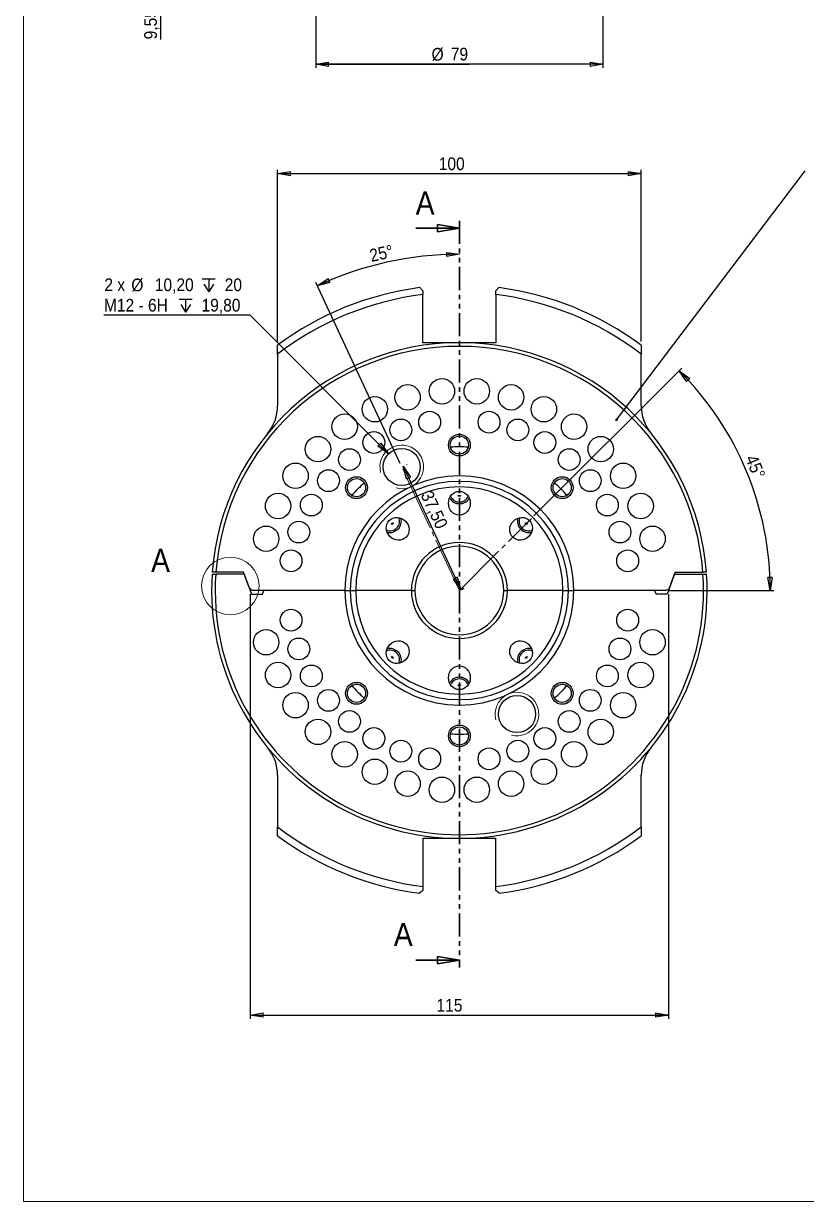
# Model space of a CAD drawing. Header units: millimetres. Extents: x 10 to 831, y 2 to 594.
# Drawn here: x 10 to 225.3, y 2.1 to 326 of the extents above; entities that cross this region are included whole.
import ezdxf

# ---------------------------------------------------------------- set-up
doc = ezdxf.new("R2010")
doc.units = ezdxf.units.MM
for name, pattern in [('SLD-Centro', [19.05, 15.24, -1.27, 1.27, -1.27]), ('SLD-Combinazione-di-due-tratteggi', [12.7, 6.35, -1.27, 1.27, -1.27, 1.27, -1.27]), ('SLD-Solido', [0])]:
    doc.linetypes.add(name, pattern=pattern)
doc.layers.add('D', color=3, linetype='SLD-Solido', lineweight=25)
doc.layers.add('SEZ', color=6, linetype='SLD-Combinazione-di-due-tratteggi', lineweight=35)
doc.layers.add('Q', color=2, linetype='SLD-Solido')
doc.styles.add('SLDTEXTSTYLE0', font='GOTHIC.TTF', dxfattribs={"width": 0.913})
doc.styles.get("Standard").update_dxf_attribs({"font": 'GOTHIC.TTF'})
doc.dimstyles.new('SLDDIMSTYLE0', dxfattribs={"dimtxt": 3.5, "dimasz": 3.556, "dimexe": 0, "dimexo": 0.0625, "dimgap": 0.875, "dimtad": 1, "dimdec": 4, "dimzin": 12, "dimdsep": 46, "dimtxsty": 'SLDTEXTSTYLE0', "dimblk1": 'CLOSED', "dimblk2": 'CLOSED', "dimsah": 1, "dimcen": 0.09, "dimazin": 3, "dimtfac": 1, "dimtofl": 0, "dimtmove": 0, "dimatfit": 3, "dimldrblk": 'CLOSED', "dimfxl": 0, "dimfrac": 2, "dimtolj": 1, "dimtzin": 12, "dimarcsym": 0})
doc.dimstyles.new('SLDDIMSTYLE1', dxfattribs={"dimtxt": 3.5, "dimasz": 3.556, "dimexe": 0, "dimexo": 0.0625, "dimgap": 0.875, "dimtad": 1, "dimrnd": 1e-09, "dimzin": 12, "dimdsep": 46, "dimtxsty": 'SLDTEXTSTYLE0', "dimblk1": 'CLOSED', "dimblk2": 'CLOSED', "dimsah": 1, "dimcen": 0.09, "dimadec": 0, "dimazin": 3, "dimtfac": 1, "dimtofl": 0, "dimtmove": 0, "dimatfit": 3, "dimldrblk": 'CLOSED', "dimfxl": 0, "dimfrac": 2, "dimtolj": 1, "dimtzin": 12, "dimarcsym": 0})
doc.dimstyles.new('SLDDIMSTYLE2', dxfattribs={"dimtxt": 3.5, "dimasz": 3.556, "dimexe": 0, "dimexo": 0.0625, "dimgap": 0.875, "dimtad": 0, "dimtih": 1, "dimtoh": 1, "dimrnd": 1e-09, "dimzin": 4, "dimdsep": 46, "dimtxsty": 'SLDTEXTSTYLE0', "dimblk1": 'CLOSED', "dimblk2": 'CLOSED', "dimsah": 1, "dimcen": 0, "dimadec": 0, "dimazin": 1, "dimtfac": 1, "dimtofl": 0, "dimtmove": 0, "dimatfit": 3, "dimldrblk": 'CLOSED', "dimfxl": 0, "dimfrac": 2, "dimtolj": 1, "dimtzin": 12, "dimarcsym": 0})
doc.dimstyles.new('SLDDIMSTYLE3', dxfattribs={"dimtxt": 0.18, "dimasz": 0.762, "dimexe": 0, "dimexo": 0.0625, "dimgap": 0, "dimtad": 0, "dimtih": 1, "dimtoh": 1, "dimdec": 0, "dimrnd": 1e-09, "dimzin": 0, "dimdsep": 46, "dimtxsty": 'Standard', "dimblk1": 'DOT', "dimblk2": 'DOT', "dimsah": 1, "dimcen": 0.09, "dimadec": 0, "dimazin": 0, "dimtfac": 0.762, "dimtdec": 0, "dimtofl": 0, "dimtmove": 0, "dimatfit": 3, "dimldrblk": 'DOT', "dimfxl": 0, "dimfrac": 2, "dimtolj": 1, "dimtzin": 0, "dimarcsym": 0})
doc.dimstyles.new('SLDDIMSTYLE7', dxfattribs={"dimtxt": 3.5, "dimasz": 3.556, "dimexe": 0, "dimexo": 0.0625, "dimgap": 0.875, "dimtad": 1, "dimrnd": 1e-09, "dimzin": 12, "dimdsep": 46, "dimtxsty": 'SLDTEXTSTYLE0', "dimblk1": 'CLOSED', "dimblk2": 'CLOSED', "dimsah": 1, "dimcen": 0.09, "dimadec": 0, "dimazin": 3, "dimtol": 1, "dimtm": 0.03, "dimtfac": 1, "dimtofl": 0, "dimtmove": 0, "dimatfit": 3, "dimldrblk": 'CLOSED', "dimfxl": 0, "dimfrac": 2, "dimtolj": 1, "dimarcsym": 0})

# ---------------------------------------------------------------- blocks, each defined once
blk = doc.blocks.new('_CLOSED')
at = {"color": 0, "linetype": 'ByBlock', "lineweight": -2}
for p, q in [((-1, 0.166667), (0, 0)), ((-1, 0.166667), (-1, -0.166667)), ((0, 0), (-1, -0.166667)), ((0, 0), (-1, 0))]:
    blk.add_line(p, q, dxfattribs=at)
blk = doc.blocks.new('_D')
at = {"layer": 'Q'}
for p, q in [((150.36, 190.59), (191.02, 231.25)), ((187.51, 170.08), (216.36, 170.08))]:
    blk.add_line(p, q, dxfattribs=at)
blk.add_arc((129.85, 170.08), 85.51, 0, 45, dxfattribs=at)
at = {"layer": 'Q', "xscale": 3.556, "yscale": 3.556}
for p, rotation in [((190.31, 230.54), 133.8093270915444), ((215.36, 170.08), 271.1906729084558)]:
    blk.add_blockref('_CLOSED', p, dxfattribs=dict(at, rotation=rotation))
at = {"layer": 'Q', "insert": (211.63, 207.77), "char_height": 3.5, "attachment_point": 1, "rotation": 292.5, "style": 'SLDTEXTSTYLE0'}
blk.add_mtext('45°', dxfattribs=at)
blk = doc.blocks.new('_D_1')
at = {"layer": 'Q'}
blk.add_line((113.58, 204.97), (90.35, 254.8), dxfattribs=at)
blk.add_arc((129.85, 170.08), 92.47, 90, 115, dxfattribs=at)
at = {"layer": 'Q', "xscale": 3.556, "yscale": 3.556}
for p, rotation in [((129.85, 262.56), 1.101078418550941), ((90.77, 253.89), 203.8989215814504)]:
    blk.add_blockref('_CLOSED', p, dxfattribs=dict(at, rotation=rotation))
at = {"layer": 'Q', "insert": (104.85, 263.81), "char_height": 3.5, "attachment_point": 1, "rotation": 12.8524, "style": 'SLDTEXTSTYLE0'}
blk.add_mtext('25°', dxfattribs=at)
blk = doc.blocks.new('_D_2')
at = {"layer": 'Q'}
for p, q in [((79.85, 238.58), (79.85, 285.73)), ((179.85, 238.58), (179.85, 285.73)), ((79.85, 284.73), (179.85, 284.73))]:
    blk.add_line(p, q, dxfattribs=at)
at = {"layer": 'Q', "xscale": 3.556, "yscale": 3.556, "rotation": 180.0000000000004}
blk.add_blockref('_CLOSED', (79.85, 284.73, 100.78), dxfattribs=at)
at = {"layer": 'Q', "xscale": 3.556, "yscale": 3.556}
blk.add_blockref('_CLOSED', (179.85, 284.73, 100.78), dxfattribs=at)
at = {"layer": 'Q', "insert": (124.19, 289.2), "char_height": 3.5, "attachment_point": 1, "style": 'SLDTEXTSTYLE0'}
blk.add_mtext('100', dxfattribs=at)
blk = doc.blocks.new('SW_SYMBOL_HOLE_DEPTH')
at = {"layer": 'Q', "color": 0}
for p, q in [((0, 875), (800, 875)), ((400, 875), (400, 75)), ((100, 555), (400, 75)), ((700, 555), (400, 75))]:
    blk.add_line(p, q, dxfattribs=at)
blk = doc.blocks.new('_D_3')
at = {"layer": 'Q'}
for p, q in [((72.29, 245.78), (32.11, 245.78)), ((110.39, 207.67), (72.29, 245.78))]:
    blk.add_line(p, q, dxfattribs=at)
at = {"layer": 'Q', "xscale": 0.004470703125, "yscale": 0.004470703125, "zscale": 0.004470703125}
for p in [(59.13, 251.87), (52.77, 246.26)]:
    blk.add_blockref('SW_SYMBOL_HOLE_DEPTH', p, dxfattribs=at)
at = {"layer": 'Q', "xscale": 3.556, "yscale": 3.556, "rotation": 315.0000000000008}
blk.add_blockref('_CLOSED', (110.39, 207.67, 100.68), dxfattribs=at)
at = {"layer": 'Q', "char_height": 3.5, "attachment_point": 1, "style": 'SLDTEXTSTYLE0'}
for s, insert in [('2 x ', (32.22, 255.91)), ('%%c', (39.63, 255.86)), (' 10,20 ', (44.91, 255.91)), (' 20', (64.13, 255.91)), ('M12 - 6H ', (32.11, 250.3)), (' 19,80', (57.77, 250.3))]:
    blk.add_mtext(s, dxfattribs=dict(at, insert=insert))
blk = doc.blocks.new('_D_4')
at = {"layer": 'Q'}
for p, q in [((114.39, 204.25), (130.24, 170.26)), ((115.35, 204.69), (115.3, 204.67)), ((130.54, 170.4), (131.15, 170.69))]:
    blk.add_line(p, q, dxfattribs=at)
at = {"layer": 'Q', "xscale": 3.556, "yscale": 3.556}
for p, rotation in [((114.39, 204.25, 100.78), 115.0000000000005), ((130.24, 170.26, 100.78), 295.0000000000005)]:
    blk.add_blockref('_CLOSED', p, dxfattribs=dict(at, rotation=rotation))
at = {"layer": 'Q', "insert": (122.31, 197.85), "char_height": 3.5, "attachment_point": 1, "rotation": 295, "style": 'SLDTEXTSTYLE0'}
blk.add_mtext('37,50', dxfattribs=at)
blk = doc.blocks.new('_D_5')
at = {"layer": 'Q'}
for p, q in [((72.35, 169.08), (72.35, 52.31)), ((187.35, 169.08), (187.35, 52.31)), ((72.35, 53.31), (187.35, 53.31))]:
    blk.add_line(p, q, dxfattribs=at)
at = {"layer": 'Q', "xscale": 3.556, "yscale": 3.556, "rotation": 180.0000000000004}
blk.add_blockref('_CLOSED', (72.35, 53.31, 100.78), dxfattribs=at)
at = {"layer": 'Q', "xscale": 3.556, "yscale": 3.556}
blk.add_blockref('_CLOSED', (187.35, 53.31, 100.78), dxfattribs=at)
at = {"layer": 'Q', "insert": (123.57, 57.78), "char_height": 3.5, "attachment_point": 1, "style": 'SLDTEXTSTYLE0'}
blk.add_mtext('115', dxfattribs=at)
blk = doc.blocks.new('_DOT')
at = {"color": 0, "linetype": 'ByBlock', "lineweight": -2}
blk.add_line((-0.5, 0), (-1, 0), dxfattribs=at)
at = {"color": 0, "linetype": 'ByBlock', "const_width": 0.5}
blk.add_lwpolyline([(-0.25, 0, 1), (0.25, 0, 1)], format="xyb", close=True, dxfattribs=at)
blk = doc.blocks.new('_D_11')
at = {"layer": 'Q'}
for p, q in [((90.35, 367.63), (90.35, 313.83)), ((169.35, 367.63), (169.35, 313.83)), ((169.35, 314.83), (90.35, 314.83)), ((90.35, 314.83), (132.66, 314.83))]:
    blk.add_line(p, q, dxfattribs=at)
at = {"layer": 'Q', "xscale": 3.556, "yscale": 3.556, "rotation": 180.0000000000006}
blk.add_blockref('_CLOSED', (90.35, 314.83, 0.1), dxfattribs=at)
at = {"layer": 'Q', "xscale": 3.556, "yscale": 3.556}
blk.add_blockref('_CLOSED', (169.35, 314.83, 0.1), dxfattribs=at)
at = {"layer": 'Q', "char_height": 3.5, "attachment_point": 1, "style": 'SLDTEXTSTYLE0'}
for s, insert in [('%%c', (122.21, 319.3)), ('79', (127.49, 319.36))]:
    blk.add_mtext(s, dxfattribs=dict(at, insert=insert))
blk = doc.blocks.new('_D_12')
at = {"layer": 'Q'}
for p, q in [((128.85, 358.14), (46.69, 358.14)), ((47.69, 348.59), (47.69, 358.14)), ((128.85, 348.59), (46.69, 348.59)), ((47.69, 348.59), (47.69, 321.66))]:
    blk.add_line(p, q, dxfattribs=at)
at = {"layer": 'Q', "xscale": 3.556, "yscale": 3.556}
for p, rotation in [((47.69, 358.14, -30.1), 90.0000000000004), ((47.69, 348.59, -30.1), 270.0000000000004)]:
    blk.add_blockref('_CLOSED', p, dxfattribs=dict(at, rotation=rotation))
at = {"layer": 'Q', "char_height": 3.5, "attachment_point": 1, "rotation": 90, "style": 'SLDTEXTSTYLE0'}
for s, insert in [('0,03', (43.22, 333.56)), ('0', (38.7, 333.56)), ('-', (43.22, 332.01)), ('9,55', (43.17, 321.66))]:
    blk.add_mtext(s, dxfattribs=dict(at, insert=insert))

msp = doc.modelspace()

# ---------------------------------------------------------------- linework, layer by layer
at = {"color": 179, "linetype": 'SLD-Solido', "lineweight": 18}
for q in [(10, 593.75976), (831, 2.05988)]:
    msp.add_line((10, 2.05988), q, dxfattribs=at)
at = {"color": 7, "linetype": 'SLD-Centro', "lineweight": 18}
for q in [(114.00109, 204.06731), (149.64827, 189.87976)]:
    msp.add_line((129.84928, 170.08077), q, dxfattribs=at)
at = {"color": 7, "linetype": 'SLD-Solido', "lineweight": 18}
msp.add_circle((66.85311, 171.34081), 7.91312, dxfattribs=at)
for centre in [(114.00109, 204.06731), (145.69746, 136.09422)]:
    msp.add_arc(centre, 6, 255, 195, dxfattribs=at)
at = {"layer": 'D'}
for p, q in [((118.96063, 253.37205), (119.84928, 252.4834)), ((139.84928, 252.4834), (140.73792, 253.37205)), ((119.84928, 252.4834), (119.84928, 251.46873)), ((119.84928, 238.23077), (119.84928, 251.46873)), ((139.84928, 251.46873), (139.84928, 252.4834)), ((139.84928, 251.46873), (139.84928, 238.23077)), ((79.84928, 235.07307), (79.84928, 237.57891)), ((129.84928, 238.23077), (119.84928, 238.23077)), ((139.84928, 238.23077), (129.84928, 238.23077)), ((179.84928, 237.57891), (179.84928, 235.07307)), ((79.84928, 235.07307), (79.84928, 220.87469)), ((179.84928, 220.87469), (179.84928, 235.07307)), ((62.88568, 175.08077), (61.88294, 175.08077)), ((70.52942, 175.08077), (62.88568, 175.08077)), ((72.06315, 170.86689), (70.52942, 175.08077)), ((187.52029, 170.55061), (189.16913, 175.08077)), ((189.16913, 175.08077), (196.81287, 175.08077)), ((197.81561, 175.08077), (196.81287, 175.08077)), ((61.84801, 174.58077), (62.85023, 174.58077)), ((70.71141, 174.58077), (62.85023, 174.58077)), ((70.71141, 174.58077), (72.71325, 169.08077)), ((188.98714, 174.58077), (186.98531, 169.08077)), ((188.98714, 174.58077), (196.84832, 174.58077)), ((196.84832, 174.58077), (197.85054, 174.58077)), ((72.06315, 170.86689), (72.84928, 170.08077)), ((72.71325, 169.08077), (75.71325, 169.08077)), ((98.34928, 170.08077), (72.84928, 170.08077)), ((75.71325, 169.08077), (76.07722, 170.08077)), ((98.34928, 170.08077), (76.07722, 170.08077)), ((98.34928, 170.08077), (99.84928, 170.08077)), ((99.84928, 170.08077), (101.34928, 170.08077)), ((116.64928, 170.08077), (101.34928, 170.08077)), ((116.64928, 170.08077), (117.64928, 170.08077)), ((142.04928, 170.08077), (143.04928, 170.08077)), ((158.34928, 170.08077), (143.04928, 170.08077)), ((158.34928, 170.08077), (159.84928, 170.08077)), ((159.84928, 170.08077), (161.34928, 170.08077)), ((183.62134, 170.08077), (161.34928, 170.08077)), ((186.5127, 170.08077), (161.34928, 170.08077)), ((183.98531, 169.08077), (183.62134, 170.08077)), ((186.98531, 169.08077), (183.98531, 169.08077)), ((186.5127, 170.08077), (187.52029, 170.55061)), ((79.84928, 119.28684), (79.84928, 105.08846)), ((179.84928, 105.08846), (179.84928, 119.28684)), ((79.84928, 102.58262), (79.84928, 105.08846)), ((179.84928, 105.08846), (179.84928, 102.58262)), ((119.84928, 101.93077), (129.84928, 101.93077)), ((119.84928, 101.93077), (119.84928, 88.69281)), ((129.84928, 101.93077), (139.84928, 101.93077)), ((139.84928, 88.69281), (139.84928, 101.93077)), ((119.84928, 87.57746), (118.86293, 86.80232)), ((119.84928, 88.69281), (119.84928, 87.57746)), ((139.84928, 87.57746), (139.84928, 88.69281)), ((140.83562, 86.80232), (139.84928, 87.57746))]:
    msp.add_line(p, q, dxfattribs=at)
at = {"layer": 'D', "flags": 128}
for points in [[(129.84928, 196.24003), (129.94646, 196.23532), (130.03267, 196.22121), (130.09905, 196.19779), (130.13925, 196.16541), (130.14842, 196.12527), (130.1227, 196.08035), (130.06116, 196.03713), (129.97192, 196.00533), (129.87329, 195.9918), (129.78016, 195.99564), (129.69688, 196.01344), (129.62564, 196.04336), (129.57297, 196.08343), (129.54961, 196.12884), (129.56419, 196.17165), (129.61518, 196.20507), (129.69278, 196.22696), (129.78604, 196.23808), (129.84928, 196.24003)], [(111.35188, 188.57816), (111.42393, 188.64355), (111.49487, 188.69453), (111.55837, 188.72491), (111.60969, 188.73044), (111.64455, 188.70854), (111.65813, 188.65859), (111.64518, 188.58452), (111.60456, 188.49893), (111.54439, 188.41961), (111.47582, 188.35647), (111.40434, 188.31018), (111.33282, 188.28096), (111.26723, 188.27205), (111.21861, 188.28764), (111.19865, 188.32822), (111.21107, 188.3879), (111.25046, 188.45825), (111.30854, 188.53206), (111.35188, 188.57816)], [(148.34667, 188.57816), (148.41206, 188.50611), (148.46305, 188.43517), (148.49342, 188.37167), (148.49895, 188.32035), (148.47705, 188.28549), (148.4271, 188.27191), (148.35303, 188.28486), (148.26744, 188.32548), (148.18812, 188.38566), (148.12498, 188.45422), (148.07869, 188.5257), (148.04947, 188.59723), (148.04056, 188.66281), (148.05615, 188.71143), (148.09673, 188.73139), (148.15641, 188.71897), (148.22676, 188.67958), (148.30057, 188.6215), (148.34667, 188.57816)], [(111.35188, 151.58337), (111.28649, 151.65542), (111.23551, 151.72636), (111.20513, 151.78986), (111.1996, 151.84118), (111.2215, 151.87604), (111.27145, 151.88962), (111.34553, 151.87667), (111.43111, 151.83605), (111.51043, 151.77588), (111.57357, 151.70731), (111.61986, 151.63583), (111.64908, 151.5643), (111.65799, 151.49872), (111.6424, 151.4501), (111.60182, 151.43014), (111.54214, 151.44256), (111.47179, 151.48195), (111.39798, 151.54003), (111.35188, 151.58337)], [(148.34667, 151.58337), (148.27462, 151.51798), (148.20368, 151.467), (148.14018, 151.43662), (148.08886, 151.43109), (148.054, 151.45299), (148.04042, 151.50294), (148.05337, 151.57702), (148.09399, 151.6626), (148.15417, 151.74192), (148.22273, 151.80506), (148.29421, 151.85135), (148.36574, 151.88057), (148.43132, 151.88948), (148.47994, 151.87389), (148.4999, 151.83331), (148.48748, 151.77363), (148.44809, 151.70328), (148.39001, 151.62947), (148.34667, 151.58337)], [(129.84928, 143.9215), (129.7521, 143.92621), (129.66588, 143.94032), (129.5995, 143.96374), (129.5593, 143.99612), (129.55013, 144.03626), (129.57585, 144.08118), (129.63739, 144.1244), (129.72663, 144.1562), (129.82527, 144.16973), (129.91839, 144.1659), (130.00167, 144.14809), (130.07291, 144.11817), (130.12559, 144.0781), (130.14894, 144.03269), (130.13436, 143.98988), (130.08337, 143.95646), (130.00578, 143.93458), (129.91252, 143.92345), (129.84928, 143.9215)]]:
    msp.add_lwpolyline(points, dxfattribs=at)
at = {"layer": 'D'}
for centre, radius in [((125.05571, 224.87147), 3.5), ((134.64284, 224.87147), 3.5), ((115.61423, 223.20669), 3.5), ((144.08432, 223.20669), 3.5), ((106.60527, 219.92769), 3.5), ((153.09328, 219.92769), 3.5), ((98.30257, 215.13413), 3.5), ((113.77433, 214.24632), 3), ((121.68781, 216.36673), 3), ((138.01074, 216.36673), 3), ((145.92422, 214.24632), 3), ((161.39598, 215.13413), 3.5), ((90.9584, 208.97164), 3.5), ((106.34928, 210.78396), 3), ((129.84928, 210.08077), 3), ((129.84928, 210.08077), 2.5), ((153.34928, 210.78396), 3), ((168.74015, 208.97164), 3.5), ((99.63826, 206.08485), 3), ((114.00109, 204.06731), 5.1), ((160.06029, 206.08485), 3), ((84.79591, 201.62747), 3.5), ((174.90264, 201.62747), 3.5), ((93.84519, 200.29178), 3), ((101.565, 198.36504), 3), ((101.565, 198.36504), 2.5), ((158.13355, 198.36504), 3), ((158.13355, 198.36504), 2.5), ((165.85336, 200.29178), 3), ((80.00235, 193.32477), 3.5), ((89.14608, 193.58077), 3), ((170.55247, 193.58077), 3), ((179.6962, 193.32477), 3.5), ((85.68372, 186.15571), 3), ((174.01483, 186.15571), 3), ((76.72336, 184.31581), 3.5), ((182.9752, 184.31581), 3.5), ((83.56331, 178.24223), 3), ((176.13524, 178.24223), 3), ((83.56331, 161.9193), 3), ((176.13524, 161.9193), 3), ((76.72336, 155.84572), 3.5), ((182.9752, 155.84572), 3.5), ((85.68372, 154.00582), 3), ((174.01483, 154.00582), 3), ((80.00235, 146.83676), 3.5), ((89.14608, 146.58077), 3), ((170.55247, 146.58077), 3), ((179.6962, 146.83676), 3.5), ((93.84519, 139.86975), 3), ((101.565, 141.79649), 3), ((101.565, 141.79649), 2.5), ((158.13355, 141.79649), 3), ((158.13355, 141.79649), 2.5), ((165.85336, 139.86975), 3), ((84.79591, 138.53406), 3.5), ((145.69746, 136.09422), 5.1), ((174.90264, 138.53406), 3.5), ((99.63826, 134.07668), 3), ((160.06029, 134.07668), 3), ((90.9584, 131.18989), 3.5), ((129.84928, 130.08077), 3), ((168.74015, 131.18989), 3.5), ((106.34928, 129.37757), 3), ((129.84928, 130.08077), 2.5), ((153.34928, 129.37757), 3), ((98.30257, 125.0274), 3.5), ((113.77433, 125.91521), 3), ((121.68781, 123.7948), 3), ((138.01074, 123.7948), 3), ((145.92422, 125.91521), 3), ((161.39598, 125.0274), 3.5), ((106.60527, 120.23384), 3.5), ((153.09328, 120.23384), 3.5), ((115.61423, 116.95484), 3.5), ((144.08432, 116.95484), 3.5), ((125.05571, 115.29006), 3.5), ((134.64284, 115.29006), 3.5)]:
    msp.add_circle(centre, radius, dxfattribs=at)
for centre, radius, start, end in [((129.84928, 170.08077), 84, 97.4480214, 126.5296072), ((129.84928, 170.08077), 84, 53.4703928, 82.5519786), ((129.84928, 170.08077), 82, 97.0047264, 127.5718693), ((129.84928, 170.08077), 82, 52.4281307, 82.9952736), ((129.84928, 170.08077), 68.15, 4.2074326, 175.7925674), ((129.84928, 170.08077), 67.15, 4.2702052, 175.7297948), ((67.84928, 220.87469), 12, 320.6737182, 0), ((191.84928, 220.87469), 12, 180, 219.3262818), ((129.84928, 170.08077), 39.5, 86.4686688, 93.5313312), ((129.84928, 170.08077), 31.5, 0, 180), ((129.84928, 170.08077), 30, 0, 180), ((129.84928, 170.08077), 39.5, 131.4686688, 138.5313312), ((129.84928, 170.08077), 28.5, 0, 180), ((129.84928, 170.08077), 39.5, 41.4686688, 48.5313312), ((129.79139, 196.96603), 3.01905, 208.9751095, 271.0985801), ((129.78621, 196.88397), 2.47699, 199.79185, 271.4590445), ((129.92289, 196.86855), 2.46187, 268.2864869, 340.4626186), ((129.91707, 196.94884), 3.00207, 268.7060073, 331.2203031), ((110.9595, 189.07465), 2.46187, 313.2864869, 25.4626186), ((110.89862, 189.1273), 3.00207, 313.7060073, 16.2203031), ((148.8191, 189.13245), 3.01905, 163.9751095, 226.0985801), ((148.75741, 189.07809), 2.47699, 154.79185, 226.4590445), ((110.85195, 188.9889), 2.47699, 244.79185, 316.4590445), ((110.79759, 189.05059), 3.01905, 253.9751095, 316.0985801), ((148.89581, 189.03142), 3.00207, 223.7060073, 286.2203031), ((148.84316, 188.97054), 2.46187, 223.2864869, 295.4626186), ((129.84928, 170.08077), 13.2, 0, 180), ((129.84928, 170.08077), 12.2, 0, 180), ((129.84928, 170.08077), 68.15, 176.2139584, 3.7860416), ((129.84928, 170.08077), 67.15, 176.1574925, 3.8425075), ((129.84928, 170.08077), 31.5, 180, 0), ((129.84928, 170.08077), 30, 180, 0), ((129.84928, 170.08077), 28.5, 180, 0), ((129.84928, 170.08077), 13.2, 180, 0), ((129.84928, 170.08077), 12.2, 180, 0), ((110.85195, 151.17264), 2.47699, 43.5409555, 115.20815), ((110.79759, 151.11094), 3.01905, 43.9014199, 106.0248905), ((110.9595, 151.08688), 2.46187, 334.5373814, 46.7135131), ((110.89862, 151.03423), 3.00207, 343.7796969, 46.2939927), ((148.8191, 151.02908), 3.01905, 133.9014199, 196.0248905), ((148.75741, 151.08344), 2.47699, 133.5409555, 205.20815), ((148.89581, 151.13011), 3.00207, 73.7796969, 136.2939927), ((148.84316, 151.19099), 2.46187, 64.5373814, 136.7135131), ((129.79139, 143.1955), 3.01905, 88.9014199, 151.0248905), ((129.91707, 143.21269), 3.00207, 28.7796969, 91.2939927), ((129.84928, 170.08077), 39.5, 221.4686688, 228.5313312), ((129.78621, 143.27756), 2.47699, 88.5409555, 160.20815), ((129.92289, 143.29298), 2.46187, 19.5373814, 91.7135131), ((129.84928, 170.08077), 39.5, 311.4686688, 318.5313312), ((129.84928, 170.08077), 39.5, 266.4686688, 273.5313312), ((67.84928, 119.28684), 12, 0, 39.3262818), ((191.84928, 119.28684), 12, 140.6737182, 180), ((129.84928, 170.08077), 82, 232.4281307, 262.9952736), ((129.84928, 170.08077), 82, 277.0047264, 307.5718693), ((129.84928, 170.08077), 84, 233.4703928, 262.484763), ((129.84928, 170.08077), 84, 277.515237, 306.5296072)]:
    msp.add_arc(centre, radius, start, end, dxfattribs=at)
for centre, major_axis in [((129.84928, 194.08077), (0, -3.25908)), ((112.87871, 187.05133), (2.30452, -2.30452)), ((146.81984, 187.05133), (-2.30452, -2.30452)), ((112.87871, 153.1102), (2.30452, 2.30452)), ((146.81984, 153.1102), (-2.30452, 2.30452)), ((129.84928, 146.08077), (0, 3.25908))]:
    msp.add_ellipse(centre, major_axis=major_axis, ratio=0.920504853, dxfattribs=at)
at = {"layer": 'SEZ', "linetype": 'SLD-Solido'}
for p, q in [((117.84928, 269.7516), (129.84928, 269.7516)), ((117.84928, 68.41642), (129.84928, 68.41642))]:
    msp.add_line(p, q, dxfattribs=at)
at = {"layer": 'SEZ'}
msp.add_line((129.84928, 271.7516), (129.84928, 66.41642), dxfattribs=at)

# ---------------------------------------------------------------- block references
at = {"layer": 'SEZ', "xscale": 6, "yscale": 6}
for p in [(129.84928, 269.7516), (129.84928, 68.41642)]:
    msp.add_blockref('_CLOSED', p, dxfattribs=at)

# ---------------------------------------------------------------- texts
at = {"color": 7, "linetype": 'SLD-Solido', "lineweight": 18, "insert": (45.08134, 181.54295), "char_height": 6.35, "attachment_point": 1, "style": 'SLDTEXTSTYLE0'}
msp.add_mtext('A', dxfattribs=at)
at = {"layer": 'SEZ', "char_height": 6.35, "attachment_point": 1, "style": 'SLDTEXTSTYLE0'}
for insert in [(117.84928, 279.83203), (111.83724, 78.66708)]:
    msp.add_mtext('A', dxfattribs=dict(at, insert=insert))

# ---------------------------------------------------------------- dimensions: what is measured, and where the dimension line sits
at = {"layer": 'Q'}
dim = msp.add_linear_dim(base=(90.34928, 317.63848), p1=(169.34928, 368.63305), p2=(90.34928, 368.63305), angle=0, text='%%c<>', dimstyle='SLDDIMSTYLE1', dxfattribs=at)
dim.commit()
dim.dimension.update_dxf_attribs({"geometry": '_D_11', "text_midpoint": (127.43435, 317.63848), "dimtype": 160})
for base, p1, p2, angle, dimstyle, picture, middle in [((47.69448, 358.14346), (129.84928, 348.59346), (129.84928, 358.14346), 90, 'SLDDIMSTYLE7', '_D_12', (47.69448, 332.13578)), ((130.23932, 170.26265), (114.00109, 204.06731), (129.84928, 170.08077), 295, 'SLDDIMSTYLE1', '_D_4', (120.71626, 190.68493))]:
    dim = msp.add_linear_dim(base=base, p1=p1, p2=p2, angle=angle, dimstyle=dimstyle, dxfattribs=at)
    dim.commit()
    dim.dimension.update_dxf_attribs({"geometry": picture, "text_midpoint": middle, "dimtype": 160})
for base, p1, p2, picture, middle in [((179.84928, 287.50656), (79.84928, 237.57891), (179.84928, 237.57891), '_D_2', (128.07292, 287.50656)), ((187.34928, 56.09032), (72.34928, 170.08077), (187.34928, 170.08077), '_D_5', (127.45122, 56.09032))]:
    dim = msp.add_linear_dim(base=base, p1=p1, p2=p2, dimstyle='SLDDIMSTYLE1', dxfattribs=at)
    dim.commit()
    dim.dimension.update_dxf_attribs({"geometry": picture, "text_midpoint": middle, "dimtype": 160})
for base, line1, line2, picture, middle in [((109.83412, 260.3633), ((129.84928, 271.7516), (129.84928, 66.41642)), ((129.84928, 170.08077), (114.00109, 204.06731)), '_D_1', (109.27924, 260.23849)), ((208.84928, 202.80364), ((186.5127, 170.08077), (142.04928, 170.08077)), ((129.84928, 170.08077), (149.64827, 189.87976)), '_D', (208.84928, 202.80364))]:
    dim = msp.add_angular_dim_2l(base=base, line1=line1, line2=line2, dimstyle='SLDDIMSTYLE0', dxfattribs=at)
    dim.commit()
    dim.dimension.update_dxf_attribs({"geometry": picture, "text_midpoint": middle, "dimtype": 162})
dim = msp.add_diameter_dim_2p(p1=(117.60734, 200.46106), p2=(110.39485, 207.67355), text='2 x <> {\\fGDT;x} 20\\PM12 - 6H {\\fGDT;x} 19.80\\P', dimstyle='SLDDIMSTYLE2', dxfattribs=at)
dim.commit()
dim.dimension.update_dxf_attribs({"geometry": '_D_3', "text_midpoint": (51.40591, 251.38683), "dimtype": 163})

# ---------------------------------------------------------------- leaders
msp.add_leader([(173.09147, 217.05246), (224.92067, 285.50962)], dimstyle='SLDDIMSTYLE3')

doc.saveas('drawing.dxf')
